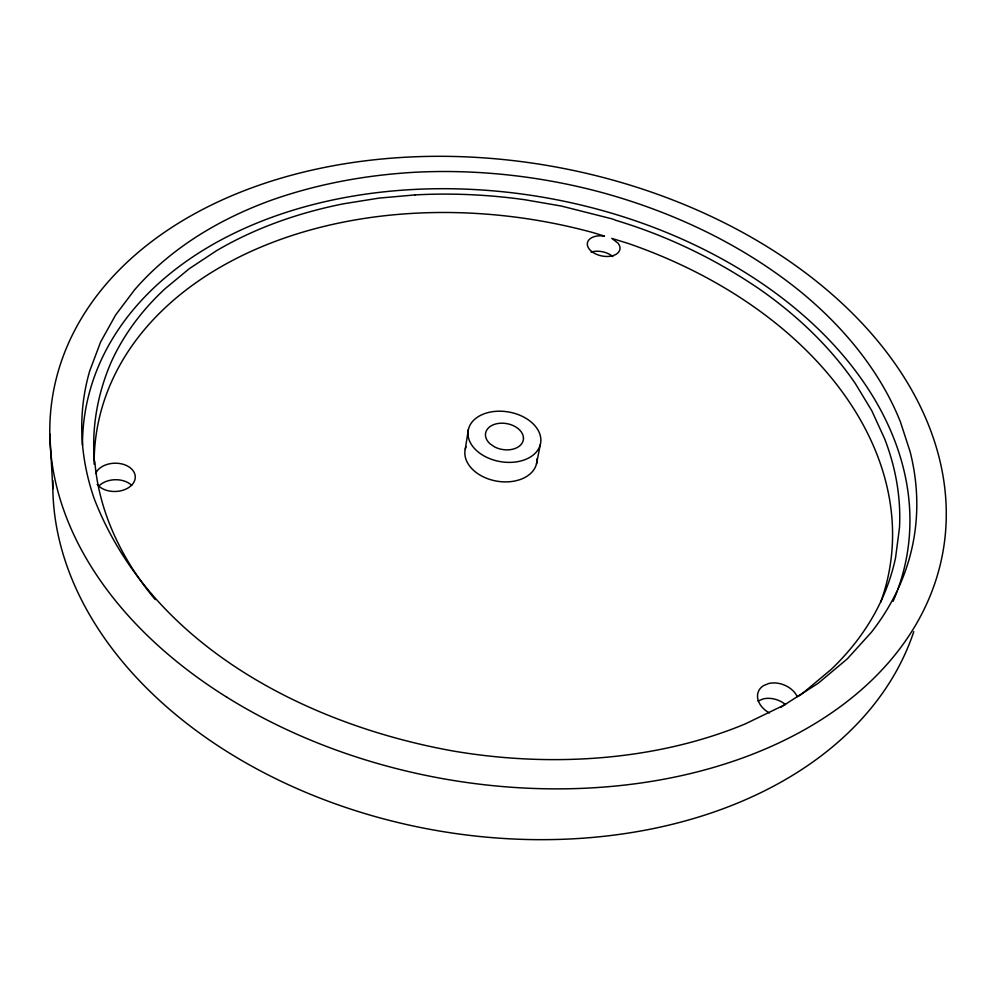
<?xml version="1.0" encoding="UTF-8"?>
<svg xmlns="http://www.w3.org/2000/svg" width="996" height="996" viewBox="0 0 996 996"><rect width="100%" height="100%" fill="white"/><g stroke="black" fill="none" stroke-linecap="round" stroke-linejoin="round"><path stroke-width="1.49" d="M465.269 449.109L468.381 429.537M536.458 464.086L540.293 444.652A36.765 25.161 10.1 0 0 492.086 411.759A36.765 25.161 10.1 0 0 480.856 453.964A36.765 25.161 10.1 0 0 540.293 444.652M95.566 473.498L97.259 470.71A20.294 14.143 -1.6 0 1 101.243 467.136L102.899 466.153A20.294 14.143 -1.6 0 1 108.601 464.012L110.668 463.588A20.294 14.143 -1.6 0 1 135.195 475.777L135.269 477.271A20.294 14.143 -1.6 0 1 131.086 485.724L129.679 486.895A20.294 14.143 -1.6 0 1 109.734 491.078L107.655 490.642A20.294 14.143 -1.6 0 1 100.447 487.418L97.197 484.38M801.967 693.677L801.979 693.652A21.551 15.812 21.7 0 1 797.323 696.64L797.323 696.64M802.938 693.042L831.274 669.337A406.393 281.744 10.1 0 0 895.578 557.648L899.488 527.668A406.393 281.744 10.1 0 0 884.672 438.875L871.749 410.651L855.315 383.522A406.393 281.744 10.1 0 0 760.334 289.687C716.012 259.334 667.071 235.679 615.603 220.265L614.495 219.767A16.695 9.96 11.4 0 0 609.502 218.224L561.258 206.035L524.83 199.735A406.393 281.744 10.1 0 0 414.959 194.917M780.378 707.484L818.09 683.343L847.285 658.879L871.425 632.223A420.959 289.126 10.1 0 0 910.145 451.81L900.459 421.993A420.959 289.126 10.1 0 0 799.576 290.869C741.933 244.468 673.794 212.347 602.667 192.726A420.959 289.126 10.1 0 0 414.971 172.258C366.478 175.022 318.284 183.725 272.406 199.823A420.959 289.126 10.1 0 0 134.448 289.998L115.648 314.973L100.621 341.989L89.752 370.823A420.959 289.126 10.1 0 0 94.284 498.884C150.707 644.873 306.282 724.565 452.782 750.947A420.959 289.126 10.1 0 0 745.469 723.818L784.039 705.143M758.018 701.06L763.247 698.893A21.128 15.774 22.2 0 1 785.57 704.608M414.959 194.917L378.978 198.117L343.757 203.757A406.393 281.744 10.1 0 0 216.269 250.855L189.29 268.683L164.95 288.828A406.393 281.744 10.1 0 0 111.178 362.146C98.305 391.926 91.968 424.57 94.11 456.952A20.505 14.143 -1.3 0 0 94.608 461.434L94.881 462.057C98.978 512.952 122.745 560.798 155.227 599.592M49.8 433.995L52.838 488.613M913.78 631.638A439.522 311.437 10.1 0 1 436.024 830.427A439.522 311.437 10.1 0 1 52.863 480.757M82.469 445.212A417.075 289.326 10.1 0 1 546.53 197.868A417.075 289.326 10.1 0 1 897.682 589.806M897.159 591.238A417.075 289.326 10.1 0 1 893.138 601.211M880.638 602.381A402.384 281.905 10.1 0 0 628.351 243.497L611.768 238.38L618.068 243.186A16.546 9.997 11.5 0 1 619.96 247.531L619.985 248.614A16.546 9.997 11.5 0 1 597.401 254.69A16.546 9.997 11.5 0 1 591.636 237.733L592.881 237.148A16.546 9.997 11.5 0 1 600.563 235.791L604.485 236.127L593.504 232.74A402.384 281.905 10.1 0 0 94.134 464.223M537.018 458.758A36.391 25.199 10.1 0 1 519.277 479.848L515.828 480.794A36.391 25.199 10.1 0 1 477.582 473.523A36.391 25.199 10.1 0 1 466.066 446.532M98.915 485.961A20.119 14.131 -1.8 0 1 131.709 485.376M769.46 712.949A21.327 15.799 22 0 1 763.521 685.634L768.8 683.48A21.327 15.799 22 0 1 791.322 689.232L792.928 690.676A21.327 15.799 22 0 1 796.688 695.532M591.101 252.088A16.434 10.022 11.5 0 1 612.826 256.57M523.46 437.941L523.41 439.348A19.173 13.122 10.1 0 1 494.651 446.955L490.007 443.793A19.173 13.122 10.1 0 1 485.488 435.638L485.463 434.231A19.173 13.122 10.1 0 1 489.646 426.861L490.991 425.939A19.173 13.122 10.1 0 1 519.426 429.774L520.572 431.031A19.173 13.122 10.1 0 1 523.46 437.941M226.951 697.275A451.923 311.013 10.1 0 0 942.739 553.004A451.923 311.013 10.1 0 0 324.397 167.465A451.923 311.013 10.1 0 0 226.951 697.275"/></g></svg>
